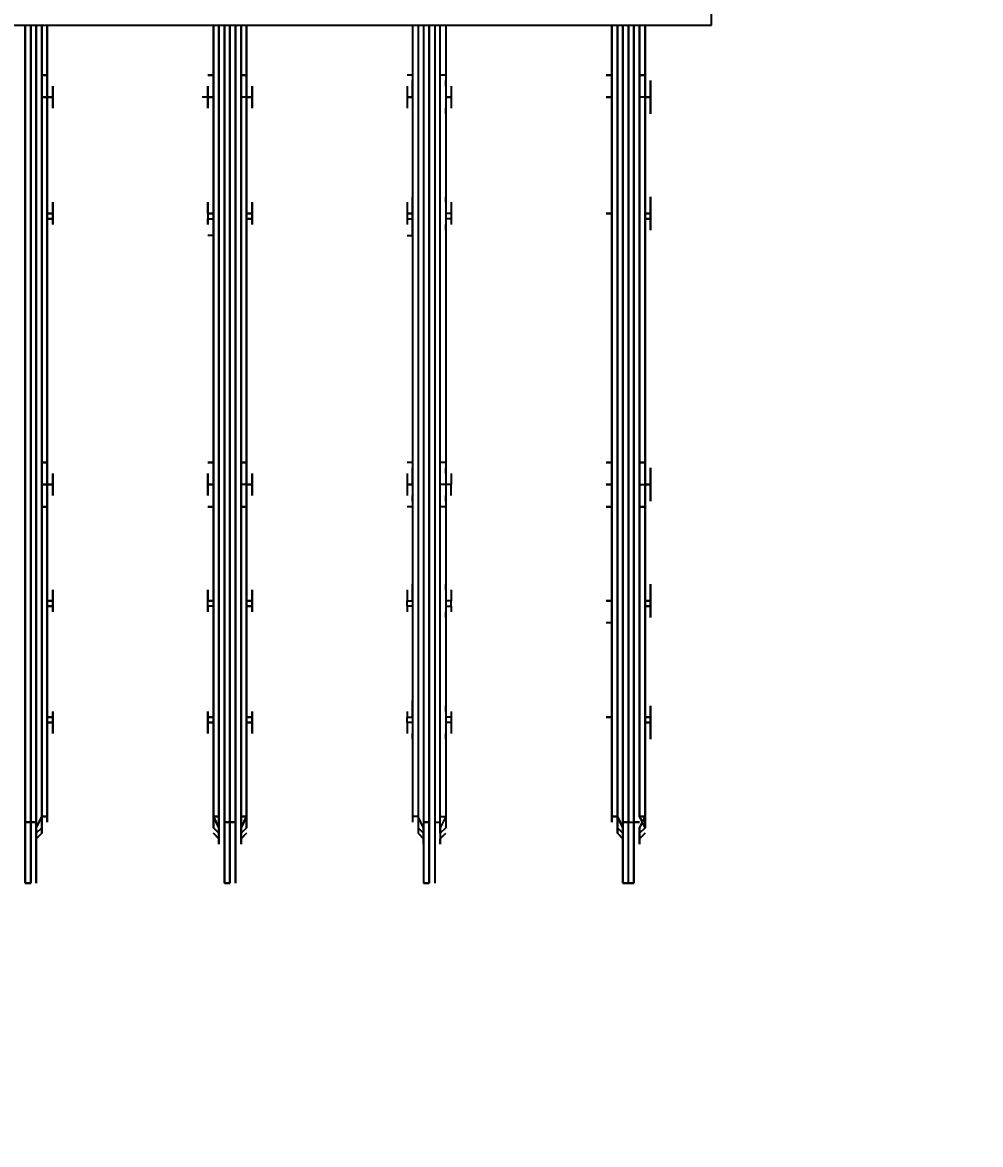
# Model space of a CAD drawing. Header units: metres. Extents: x 529751 to 530172, y 2673807 to 2674119.
# Drawn here: x 529986.1872 to 529986.4266, y 2673953.7776 to 2673954.058 of the extents above; entities that cross this region are included whole.
import ezdxf

# ---------------------------------------------------------------- set-up
doc = ezdxf.new("R2010")
doc.units = ezdxf.units.M
doc.layers.add('IDT', color=7, linetype='Continuous')
doc.layers.add('MMS Block Numbering', color=7, linetype='Continuous')
doc.styles.add('Adani Regular', font='Adani Regular.ttf')

# ---------------------------------------------------------------- blocks, each defined once
blk = doc.blocks.new('IDT')
at = {"layer": 'IDT', "color": 0, "lineweight": 25}
for p, q in [((13.89527, 10.30483), (13.89527, 10.32005)), ((13.89527, 10.32005), (13.89666, 10.32005)), ((13.89527, 10.32005), (13.89527, 10.30483)), ((13.89527, 10.30483), (13.89527, 10.32005)), ((13.89527, 10.32005), (13.89666, 10.32005)), ((13.89527, 10.30483), (13.89527, 10.32005)), ((13.89527, 10.32005), (13.89666, 10.32005)), ((13.89666, 10.32005), (13.89527, 10.32005)), ((13.89666, 10.32005), (13.89666, 10.30483)), ((13.89666, 10.32005), (13.89666, 10.30483)), ((13.89666, 10.32005), (13.89804, 10.32005)), ((13.89804, 10.32005), (13.89666, 10.32005)), ((13.89804, 10.32005), (13.89804, 10.30483)), ((13.89804, 10.30483), (13.89804, 10.32005)), ((13.94507, 10.30483), (13.94507, 10.32005)), ((13.94783, 10.32005), (13.94645, 10.32005)), ((13.94645, 10.32005), (13.94783, 10.32005)), ((13.94645, 10.30483), (13.94645, 10.32005)), ((13.94645, 10.32005), (13.94645, 10.30483)), ((13.94783, 10.30483), (13.94783, 10.32005)), ((13.99486, 10.30483), (13.99486, 10.32005)), ((13.99486, 10.32005), (13.99486, 10.30483)), ((13.99763, 10.32005), (13.99624, 10.32005)), ((13.99624, 10.32005), (13.99763, 10.32005)), ((13.99763, 10.32005), (13.99624, 10.32005)), ((13.99624, 10.32005), (13.99624, 10.30483)), ((13.99624, 10.30483), (13.99624, 10.32005)), ((13.99624, 10.32005), (13.99763, 10.32005)), ((13.99624, 10.30483), (13.99624, 10.32005)), ((13.99624, 10.32005), (13.99624, 10.30483)), ((13.99763, 10.30483), (13.99763, 10.32005)), ((13.99763, 10.32005), (13.99763, 10.30483)), ((14.04465, 10.30483), (14.04465, 10.32005)), ((14.04465, 10.32005), (14.04465, 10.30483)), ((14.04465, 10.32005), (14.04465, 10.30483)), ((14.04465, 10.30483), (14.04465, 10.32005)), ((14.04742, 10.32005), (14.04604, 10.32005)), ((14.04604, 10.32005), (14.04604, 10.30483)), ((14.04604, 10.30483), (14.04604, 10.32005)), ((14.04604, 10.32005), (14.04742, 10.32005)), ((14.04742, 10.32005), (14.04604, 10.32005)), ((14.04604, 10.32005), (14.04742, 10.32005)), ((14.04742, 10.32005), (14.04604, 10.32005)), ((14.04604, 10.32005), (14.04742, 10.32005)), ((14.04742, 10.32005), (14.04604, 10.32005)), ((14.04604, 10.32005), (14.04742, 10.32005)), ((14.04742, 10.32005), (14.04604, 10.32005)), ((14.04604, 10.32005), (14.04604, 10.30483)), ((14.04604, 10.30483), (14.04604, 10.32005)), ((14.04604, 10.32005), (14.04742, 10.32005)), ((14.04604, 10.30483), (14.04604, 10.32005)), ((14.04604, 10.32005), (14.04604, 10.30483)), ((14.04604, 10.30483), (14.04604, 10.32005)), ((14.04604, 10.32005), (14.04604, 10.30483)), ((14.04742, 10.30483), (14.04742, 10.32005)), ((14.04742, 10.32005), (14.04742, 10.30483)), ((14.04742, 10.30483), (14.04742, 10.32005)), ((14.04742, 10.32005), (14.04742, 10.30483)), ((13.89389, 10.30898), (13.89251, 10.3076)), ((13.89251, 10.3076), (13.89389, 10.30898)), ((13.89389, 10.30622), (13.89389, 10.31037)), ((13.89389, 10.31037), (13.89389, 10.30898)), ((13.89389, 10.30898), (13.89389, 10.31037)), ((13.89389, 10.31037), (13.89389, 10.30622)), ((13.89804, 10.30622), (13.89804, 10.31037)), ((13.89804, 10.31037), (13.89804, 10.30622)), ((13.89804, 10.30898), (13.89804, 10.31037)), ((13.89804, 10.31037), (13.89804, 10.30898)), ((13.89942, 10.3076), (13.89804, 10.30898)), ((13.89804, 10.30898), (13.89942, 10.3076)), ((13.94368, 10.30898), (13.9423, 10.3076)), ((13.94368, 10.30622), (13.94368, 10.31037)), ((13.94368, 10.31037), (13.94368, 10.30898)), ((13.94783, 10.30898), (13.94783, 10.31037)), ((13.94783, 10.31037), (13.94783, 10.30622)), ((13.94921, 10.3076), (13.94783, 10.30898)), ((13.99348, 10.30898), (13.99209, 10.3076)), ((13.99209, 10.3076), (13.99348, 10.30898)), ((13.99348, 10.30622), (13.99348, 10.31037)), ((13.99348, 10.31037), (13.99348, 10.30898)), ((13.99348, 10.30898), (13.99348, 10.31037)), ((13.99348, 10.31037), (13.99348, 10.30622)), ((13.99901, 10.30622), (13.99901, 10.31037)), ((13.99901, 10.31037), (13.99901, 10.30898)), ((13.99901, 10.30898), (13.99901, 10.31037)), ((13.99901, 10.31037), (13.99901, 10.30622)), ((13.99901, 10.30898), (14.00039, 10.3076)), ((14.00039, 10.3076), (13.99901, 10.30898)), ((14.04465, 10.30898), (14.04327, 10.3076)), ((14.04327, 10.3076), (14.04465, 10.30898)), ((14.04465, 10.30898), (14.04327, 10.3076)), ((14.04327, 10.3076), (14.04465, 10.30898)), ((14.04465, 10.30622), (14.04465, 10.31037)), ((14.04465, 10.31037), (14.04465, 10.30622)), ((14.04465, 10.31037), (14.04465, 10.30898)), ((14.04465, 10.30898), (14.04465, 10.31037)), ((14.04465, 10.30622), (14.04465, 10.31037)), ((14.04465, 10.31037), (14.04465, 10.30898)), ((14.04465, 10.30898), (14.04465, 10.31037)), ((14.04465, 10.30622), (14.04465, 10.31037)), ((13.89251, 10.30622), (13.89389, 10.3076)), ((13.89389, 10.3076), (13.89251, 10.30622)), ((13.89251, 10.30622), (13.89389, 10.3076)), ((13.89389, 10.3076), (13.89251, 10.30622)), ((13.89389, 10.30345), (13.89251, 10.30622)), ((13.89251, 10.30622), (13.89251, 10.30483)), ((13.89251, 10.30483), (13.89251, 10.30622)), ((13.89251, 10.30622), (13.89389, 10.30345)), ((13.89251, 10.30345), (13.89389, 10.30622)), ((13.89389, 10.30622), (13.89251, 10.30345)), ((13.89804, 10.3076), (13.89942, 10.30622)), ((13.89942, 10.30622), (13.89804, 10.3076)), ((13.89942, 10.30345), (13.89804, 10.30622)), ((13.89804, 10.30622), (13.89942, 10.30345)), ((13.89942, 10.3076), (13.89942, 10.30345)), ((13.89942, 10.30345), (13.89942, 10.3076)), ((13.89942, 10.30622), (13.89942, 10.30483)), ((13.89942, 10.30483), (13.89942, 10.30622)), ((13.9423, 10.30622), (13.94368, 10.3076)), ((13.9423, 10.30483), (13.9423, 10.30622)), ((13.9423, 10.30345), (13.94368, 10.30622)), ((13.94368, 10.3076), (13.94368, 10.30345)), ((13.94921, 10.30622), (13.94783, 10.3076)), ((13.94783, 10.30622), (13.94921, 10.30345)), ((13.94921, 10.30345), (13.94921, 10.3076)), ((13.94921, 10.30483), (13.94921, 10.30622)), ((13.99348, 10.3076), (13.99209, 10.30622)), ((13.99209, 10.30622), (13.99348, 10.3076)), ((13.99209, 10.30622), (13.99209, 10.30483)), ((13.99209, 10.30483), (13.99209, 10.30622)), ((13.99209, 10.30345), (13.99348, 10.30622)), ((13.99348, 10.30622), (13.99209, 10.30345)), ((13.99348, 10.30345), (13.99348, 10.3076)), ((13.99348, 10.3076), (13.99348, 10.30345)), ((13.99901, 10.30345), (13.99901, 10.3076)), ((13.99901, 10.3076), (14.00039, 10.30622)), ((14.00039, 10.30622), (13.99901, 10.3076)), ((13.99901, 10.3076), (13.99901, 10.30345)), ((14.00039, 10.30345), (13.99901, 10.30622)), ((13.99901, 10.30622), (14.00039, 10.30345)), ((14.00039, 10.30622), (14.00039, 10.30483)), ((14.00039, 10.30483), (14.00039, 10.30622)), ((14.04327, 10.3076), (14.04327, 10.30345)), ((14.04327, 10.30345), (14.04327, 10.3076)), ((14.04327, 10.30622), (14.04465, 10.3076)), ((14.04465, 10.3076), (14.04327, 10.30622)), ((14.04327, 10.3076), (14.04327, 10.30345)), ((14.04327, 10.30345), (14.04327, 10.3076)), ((14.04327, 10.30622), (14.04465, 10.3076)), ((14.04465, 10.3076), (14.04327, 10.30622)), ((14.04327, 10.30345), (14.04465, 10.30622)), ((14.04465, 10.30622), (14.04327, 10.30345)), ((14.04327, 10.30483), (14.04327, 10.30622)), ((14.04327, 10.30622), (14.04327, 10.30483)), ((14.04327, 10.30345), (14.04465, 10.30622)), ((14.04327, 10.30483), (14.04327, 10.30622)), ((14.04327, 10.30622), (14.04327, 10.30483)), ((14.04327, 10.30345), (14.04465, 10.30622)), ((13.89251, 10.30483), (13.89251, 10.30207)), ((13.89251, 10.30207), (13.89251, 10.30483)), ((13.89389, 10.30345), (13.89251, 10.30345)), ((13.89251, 10.30345), (13.89389, 10.30345)), ((13.89389, 10.30483), (13.89527, 10.30483)), ((13.89527, 10.30483), (13.89389, 10.30483)), ((13.89389, 10.10566), (13.89389, 10.30345)), ((13.89389, 10.30345), (13.89389, 10.10566)), ((13.89666, 10.30483), (13.89527, 10.30483)), ((13.89527, 10.30483), (13.89527, 10.10566)), ((13.89527, 10.10566), (13.89527, 10.30483)), ((13.89527, 10.30483), (13.89527, 10.10566)), ((13.89527, 10.10566), (13.89527, 10.30483)), ((13.89666, 10.30483), (13.89527, 10.30483)), ((13.89804, 10.30483), (13.89666, 10.30483)), ((13.89666, 10.30483), (13.89804, 10.30483)), ((13.89666, 10.30483), (13.89666, 10.10566)), ((13.89666, 10.10566), (13.89666, 10.30483)), ((13.89804, 10.10566), (13.89804, 10.30483)), ((13.89804, 10.30483), (13.89804, 10.10566)), ((13.89942, 10.30345), (13.9008, 10.30345)), ((13.9008, 10.30345), (13.89942, 10.30345)), ((13.89942, 10.10566), (13.89942, 10.30345)), ((13.89942, 10.30345), (13.89942, 10.10566)), ((13.9008, 10.30483), (13.9008, 10.30207)), ((13.9008, 10.30207), (13.9008, 10.30483)), ((13.9423, 10.30207), (13.9423, 10.30483)), ((13.94368, 10.30345), (13.9423, 10.30345)), ((13.94507, 10.30483), (13.94368, 10.30483)), ((13.94368, 10.30345), (13.94368, 10.10566)), ((13.94507, 10.10566), (13.94507, 10.30483)), ((13.94783, 10.30483), (13.94645, 10.30483)), ((13.94645, 10.30483), (13.94783, 10.30483)), ((13.94645, 10.10566), (13.94645, 10.30483)), ((13.94645, 10.30483), (13.94645, 10.10566)), ((13.94783, 10.10566), (13.94783, 10.30483)), ((13.94921, 10.10566), (13.94921, 10.30345)), ((13.94921, 10.30345), (13.9506, 10.30345)), ((13.9506, 10.30207), (13.9506, 10.30483)), ((13.99209, 10.30483), (13.99209, 10.30207)), ((13.99209, 10.30207), (13.99209, 10.30483)), ((13.99348, 10.30345), (13.99209, 10.30345)), ((13.99209, 10.30345), (13.99348, 10.30345)), ((13.99348, 10.10566), (13.99348, 10.30345)), ((13.99348, 10.30345), (13.99348, 10.10566)), ((13.99486, 10.30483), (13.99624, 10.30483)), ((13.99624, 10.30483), (13.99486, 10.30483)), ((13.99486, 10.30483), (13.99486, 10.10566)), ((13.99486, 10.10566), (13.99486, 10.30483)), ((13.99624, 10.30483), (13.99763, 10.30483)), ((13.99763, 10.30483), (13.99624, 10.30483)), ((13.99624, 10.30483), (13.99763, 10.30483)), ((13.99763, 10.30483), (13.99624, 10.30483)), ((13.99624, 10.10566), (13.99624, 10.30483)), ((13.99624, 10.30483), (13.99624, 10.10566)), ((13.99624, 10.10566), (13.99624, 10.30483)), ((13.99624, 10.30483), (13.99624, 10.10566)), ((13.99763, 10.10566), (13.99763, 10.30483)), ((13.99763, 10.30483), (13.99763, 10.10566)), ((13.99901, 10.30345), (14.00039, 10.30345)), ((14.00039, 10.30345), (13.99901, 10.30345)), ((13.99901, 10.10566), (13.99901, 10.30345)), ((13.99901, 10.30345), (13.99901, 10.10566)), ((14.00039, 10.30483), (14.00039, 10.30207)), ((14.00039, 10.30207), (14.00039, 10.30483)), ((14.04189, 10.30207), (14.04189, 10.30483)), ((14.04189, 10.30483), (14.04189, 10.30207)), ((14.04189, 10.30483), (14.04189, 10.30207)), ((14.04189, 10.30207), (14.04189, 10.30483)), ((14.04189, 10.30345), (14.04327, 10.30345)), ((14.04327, 10.30345), (14.04189, 10.30345)), ((14.04327, 10.30345), (14.04189, 10.30345)), ((14.04327, 10.30345), (14.04189, 10.30345)), ((14.04327, 10.10566), (14.04327, 10.30345)), ((14.04327, 10.30345), (14.04327, 10.10566)), ((14.04327, 10.10566), (14.04327, 10.30345)), ((14.04327, 10.30345), (14.04327, 10.11119)), ((14.04465, 10.11119), (14.04465, 10.30483)), ((14.04465, 10.30483), (14.04604, 10.30483)), ((14.04604, 10.30483), (14.04465, 10.30483)), ((14.04465, 10.30483), (14.04465, 10.10566)), ((14.04604, 10.30483), (14.04465, 10.30483)), ((14.04465, 10.30483), (14.04604, 10.30483)), ((14.04465, 10.30483), (14.04465, 10.10566)), ((14.04465, 10.10566), (14.04465, 10.30483)), ((14.04742, 10.30483), (14.04604, 10.30483)), ((14.04604, 10.30483), (14.04742, 10.30483)), ((14.04604, 10.30483), (14.04742, 10.30483)), ((14.04742, 10.30483), (14.04604, 10.30483)), ((14.04604, 10.30483), (14.04742, 10.30483)), ((14.04742, 10.30483), (14.04604, 10.30483)), ((14.04604, 10.30483), (14.04742, 10.30483)), ((14.04742, 10.30483), (14.04604, 10.30483)), ((14.04604, 10.11119), (14.04604, 10.30483)), ((14.04604, 10.30483), (14.04604, 10.11119)), ((14.04604, 10.10566), (14.04604, 10.30483)), ((14.04604, 10.30483), (14.04604, 10.10566)), ((14.04604, 10.10566), (14.04604, 10.30483)), ((14.04604, 10.30483), (14.04604, 10.10566)), ((14.04604, 10.10566), (14.04604, 10.30483)), ((14.04604, 10.30483), (14.04604, 10.10566)), ((14.04742, 10.11119), (14.04742, 10.30483)), ((14.04742, 10.30483), (14.04742, 10.10566)), ((14.04742, 10.10566), (14.04742, 10.30483)), ((14.04742, 10.30483), (14.04742, 10.10566)), ((13.89251, 10.30207), (13.89251, 10.10566)), ((13.89251, 10.10566), (13.89251, 10.30207)), ((13.9008, 10.30207), (13.9008, 10.10566)), ((13.9008, 10.10566), (13.9008, 10.30207)), ((13.9423, 10.10566), (13.9423, 10.30207)), ((13.9506, 10.10566), (13.9506, 10.30207)), ((13.99209, 10.30207), (13.99209, 10.10566)), ((13.99209, 10.10566), (13.99209, 10.30207)), ((14.00039, 10.30207), (14.00039, 10.10566)), ((14.00039, 10.10566), (14.00039, 10.30207)), ((14.04189, 10.11119), (14.04189, 10.30207)), ((14.04189, 10.30207), (14.04189, 10.10566)), ((14.04189, 10.30207), (14.04189, 10.10566)), ((14.04189, 10.10566), (14.04189, 10.30207)), ((13.89112, 10.2827), (13.89112, 10.28409)), ((13.89112, 10.28409), (13.89112, 10.2827)), ((13.89251, 10.27994), (13.89251, 10.28409)), ((13.89251, 10.28409), (13.89251, 10.27994)), ((13.9008, 10.2827), (13.9008, 10.28409)), ((13.9008, 10.28409), (13.9008, 10.27855)), ((13.9008, 10.27855), (13.9008, 10.28409)), ((13.9008, 10.28409), (13.9008, 10.2827)), ((13.9423, 10.27855), (13.9423, 10.28409)), ((13.9423, 10.28409), (13.9423, 10.2827)), ((13.9506, 10.27855), (13.9506, 10.28409)), ((13.9506, 10.28409), (13.9506, 10.2827)), ((13.99209, 10.2827), (13.99209, 10.28409)), ((13.99209, 10.28409), (13.99209, 10.2827)), ((13.99209, 10.27994), (13.99209, 10.28409)), ((13.99209, 10.28409), (13.99209, 10.27855)), ((14.00039, 10.28409), (14.00039, 10.2827)), ((14.00039, 10.2827), (14.00039, 10.28409)), ((14.00039, 10.28409), (14.00039, 10.27994)), ((14.00039, 10.27855), (14.00039, 10.28409)), ((14.04189, 10.28409), (14.04189, 10.27994)), ((14.04189, 10.27994), (14.04189, 10.28409)), ((14.04189, 10.28409), (14.04189, 10.2827)), ((14.04189, 10.2827), (14.04189, 10.28409)), ((14.04189, 10.28409), (14.04189, 10.27994)), ((14.04189, 10.27994), (14.04189, 10.28409)), ((14.04189, 10.28409), (14.04189, 10.2827)), ((14.04189, 10.2827), (14.04189, 10.28409)), ((13.89112, 10.2827), (13.89112, 10.27994)), ((13.89112, 10.27994), (13.89112, 10.2827)), ((13.9008, 10.27994), (13.9008, 10.2827)), ((13.9008, 10.2827), (13.9008, 10.27994)), ((13.94092, 10.27994), (13.94092, 10.2827)), ((13.95198, 10.27994), (13.95198, 10.2827)), ((13.99071, 10.2827), (13.99071, 10.27994)), ((13.99071, 10.27994), (13.99071, 10.2827)), ((14.00177, 10.27994), (14.00177, 10.2827)), ((14.00177, 10.2827), (14.00177, 10.27994)), ((14.0405, 10.2827), (14.0405, 10.27994)), ((14.0405, 10.27994), (14.0405, 10.2827)), ((14.0405, 10.2827), (14.0405, 10.27994)), ((14.0405, 10.27994), (14.0405, 10.2827)), ((13.89251, 10.27994), (13.89112, 10.27994)), ((13.89112, 10.27994), (13.89112, 10.27855)), ((13.89112, 10.27855), (13.89112, 10.27994)), ((13.89112, 10.27994), (13.89251, 10.27994)), ((13.89251, 10.27855), (13.89112, 10.27855)), ((13.89112, 10.27855), (13.89112, 10.27717)), ((13.89112, 10.27717), (13.89112, 10.27855)), ((13.89112, 10.27855), (13.89251, 10.27855)), ((13.89251, 10.27994), (13.89251, 10.2744)), ((13.89251, 10.2744), (13.89251, 10.27994)), ((13.9008, 10.27855), (13.9008, 10.27994)), ((13.9008, 10.27994), (13.9008, 10.27855)), ((13.9008, 10.27855), (13.90219, 10.27855)), ((13.90219, 10.27855), (13.9008, 10.27855)), ((13.9008, 10.27855), (13.90219, 10.27855)), ((13.90219, 10.27855), (13.9008, 10.27855)), ((13.9008, 10.2744), (13.9008, 10.27855)), ((13.9008, 10.27855), (13.9008, 10.27717)), ((13.9008, 10.27717), (13.9008, 10.27855)), ((13.9008, 10.27855), (13.9008, 10.2744)), ((13.94092, 10.27855), (13.94092, 10.27994)), ((13.94092, 10.27994), (13.9423, 10.27994)), ((13.94092, 10.27717), (13.94092, 10.27855)), ((13.94092, 10.27855), (13.9423, 10.27855)), ((13.9423, 10.2744), (13.9423, 10.27855)), ((13.9506, 10.27994), (13.95198, 10.27994)), ((13.95198, 10.27855), (13.9506, 10.27855)), ((13.9506, 10.27855), (13.9506, 10.2744)), ((13.95198, 10.27855), (13.9506, 10.27855)), ((13.95198, 10.27994), (13.95198, 10.27855)), ((13.95198, 10.27717), (13.95198, 10.27855)), ((13.99209, 10.27994), (13.99071, 10.27994)), ((13.99071, 10.27994), (13.99071, 10.27855)), ((13.99071, 10.27855), (13.99071, 10.27994)), ((13.99071, 10.27994), (13.99209, 10.27994)), ((13.99209, 10.27855), (13.99071, 10.27855)), ((13.99071, 10.27855), (13.99071, 10.27717)), ((13.99071, 10.27717), (13.99071, 10.27855)), ((13.99071, 10.27855), (13.99209, 10.27855)), ((13.99209, 10.2744), (13.99209, 10.27994)), ((13.99209, 10.27855), (13.99209, 10.2744)), ((14.00039, 10.27994), (14.00039, 10.27855)), ((14.00177, 10.27994), (14.00039, 10.27994)), ((14.00039, 10.27994), (14.00177, 10.27994)), ((14.00039, 10.27855), (14.00039, 10.2744)), ((14.00039, 10.2744), (14.00039, 10.27855)), ((14.00039, 10.27855), (14.00177, 10.27855)), ((14.00177, 10.27855), (14.00039, 10.27855)), ((14.00039, 10.27855), (14.00177, 10.27855)), ((14.00177, 10.27855), (14.00177, 10.27994)), ((14.00177, 10.27994), (14.00177, 10.27855)), ((14.00177, 10.27855), (14.00177, 10.27717)), ((14.00177, 10.27717), (14.00177, 10.27855)), ((14.04189, 10.27994), (14.0405, 10.27994)), ((14.0405, 10.27994), (14.0405, 10.27855)), ((14.0405, 10.27855), (14.0405, 10.27994)), ((14.0405, 10.27994), (14.04189, 10.27994)), ((14.04189, 10.27994), (14.0405, 10.27994)), ((14.0405, 10.27994), (14.0405, 10.27855)), ((14.0405, 10.27855), (14.0405, 10.27994)), ((14.0405, 10.27994), (14.04189, 10.27994)), ((14.04189, 10.27855), (14.0405, 10.27855)), ((14.0405, 10.27855), (14.0405, 10.27717)), ((14.0405, 10.27717), (14.0405, 10.27855)), ((14.0405, 10.27855), (14.04189, 10.27855)), ((14.04189, 10.27855), (14.0405, 10.27855)), ((14.0405, 10.27855), (14.0405, 10.27717)), ((14.0405, 10.27717), (14.0405, 10.27855)), ((14.0405, 10.27855), (14.04189, 10.27855)), ((14.04189, 10.27994), (14.04189, 10.27855)), ((14.04189, 10.2744), (14.04189, 10.27994)), ((14.04189, 10.27855), (14.04189, 10.27994)), ((14.04189, 10.27994), (14.04189, 10.2744)), ((14.04189, 10.27855), (14.04189, 10.2744)), ((14.04189, 10.2744), (14.04189, 10.27855)), ((13.89112, 10.27717), (13.89112, 10.27579)), ((13.89112, 10.27579), (13.89112, 10.27717)), ((13.9008, 10.27717), (13.9008, 10.27579)), ((13.9008, 10.27579), (13.9008, 10.27717)), ((13.9423, 10.27717), (13.9423, 10.27579)), ((13.9506, 10.27579), (13.9506, 10.27717)), ((13.99209, 10.27579), (13.99209, 10.27717)), ((13.99209, 10.27717), (13.99209, 10.27579)), ((14.00039, 10.27717), (14.00039, 10.27579)), ((14.00039, 10.27579), (14.00039, 10.27717)), ((14.04189, 10.27579), (14.04189, 10.27717)), ((14.04189, 10.27717), (14.04189, 10.27579)), ((14.04189, 10.27579), (14.04189, 10.27717)), ((14.04189, 10.27717), (14.04189, 10.27579)), ((13.89112, 10.25227), (13.89112, 10.25366)), ((13.89112, 10.25366), (13.89112, 10.25227)), ((13.89251, 10.25089), (13.89251, 10.25504)), ((13.89251, 10.25504), (13.89251, 10.25089)), ((13.9008, 10.25504), (13.90219, 10.25504)), ((13.9008, 10.25089), (13.9008, 10.25504)), ((13.9008, 10.25504), (13.9008, 10.25089)), ((13.9008, 10.25227), (13.9008, 10.25366)), ((13.9008, 10.25366), (13.9008, 10.25227)), ((13.9423, 10.24951), (13.9423, 10.25504)), ((13.9423, 10.25366), (13.9423, 10.25227)), ((13.9506, 10.24951), (13.9506, 10.25504)), ((13.9506, 10.25227), (13.9506, 10.25366)), ((13.99209, 10.25504), (13.99209, 10.25089)), ((13.99209, 10.25089), (13.99209, 10.25504)), ((13.99209, 10.25227), (13.99209, 10.25366)), ((13.99209, 10.25366), (13.99209, 10.25227)), ((14.00039, 10.24951), (14.00039, 10.25504)), ((14.00039, 10.25504), (14.00039, 10.25089)), ((14.00039, 10.25366), (14.00039, 10.25227)), ((14.00039, 10.25227), (14.00039, 10.25366)), ((14.04189, 10.25504), (14.04189, 10.25089)), ((14.04189, 10.25089), (14.04189, 10.25504)), ((14.04189, 10.25504), (14.04189, 10.25089)), ((14.04189, 10.25089), (14.04189, 10.25504)), ((14.04189, 10.25227), (14.04189, 10.25366)), ((14.04189, 10.25366), (14.04189, 10.25227)), ((14.04189, 10.25227), (14.04189, 10.25366)), ((14.04189, 10.25366), (14.04189, 10.25227)), ((13.89112, 10.25089), (13.89112, 10.25227)), ((13.89112, 10.25227), (13.89112, 10.25089)), ((13.89112, 10.25089), (13.89251, 10.25089)), ((13.89251, 10.25089), (13.89112, 10.25089)), ((13.89112, 10.25089), (13.89112, 10.24951)), ((13.89112, 10.24951), (13.89112, 10.25089)), ((13.89251, 10.24951), (13.89251, 10.25089)), ((13.89251, 10.25089), (13.89251, 10.24951)), ((13.9008, 10.25089), (13.9008, 10.25227)), ((13.9008, 10.25227), (13.9008, 10.24951)), ((13.9008, 10.24951), (13.9008, 10.25089)), ((13.9008, 10.24951), (13.9008, 10.25089)), ((13.9008, 10.25089), (13.9008, 10.24951)), ((13.94092, 10.25089), (13.94092, 10.25227)), ((13.9423, 10.25089), (13.94092, 10.25089)), ((13.94092, 10.25089), (13.94092, 10.24951)), ((13.9506, 10.25089), (13.95198, 10.25089)), ((13.95198, 10.25089), (13.95198, 10.25227)), ((13.95198, 10.25089), (13.95198, 10.24951)), ((13.99071, 10.25227), (13.99071, 10.25089)), ((13.99071, 10.25089), (13.99071, 10.25227)), ((13.99209, 10.25089), (13.99071, 10.25089)), ((13.99071, 10.25089), (13.99071, 10.24951)), ((13.99071, 10.24951), (13.99071, 10.25089)), ((13.99071, 10.25089), (13.99209, 10.25089)), ((13.99209, 10.24951), (13.99209, 10.25089)), ((13.99209, 10.25089), (13.99209, 10.24951)), ((14.00039, 10.24951), (14.00039, 10.25089)), ((14.00039, 10.25089), (14.00177, 10.25089)), ((14.00039, 10.25089), (14.00177, 10.25089)), ((14.00177, 10.25089), (14.00177, 10.25227)), ((14.00177, 10.25227), (14.00177, 10.25089)), ((14.00177, 10.25089), (14.00177, 10.24951)), ((14.00177, 10.25089), (14.00177, 10.24951)), ((14.0405, 10.25227), (14.0405, 10.25089)), ((14.0405, 10.25089), (14.0405, 10.25227)), ((14.0405, 10.25227), (14.0405, 10.25089)), ((14.0405, 10.25089), (14.0405, 10.25227)), ((14.04189, 10.25089), (14.0405, 10.25089)), ((14.0405, 10.25089), (14.0405, 10.24951)), ((14.0405, 10.24951), (14.0405, 10.25089)), ((14.0405, 10.25089), (14.04189, 10.25089)), ((14.04189, 10.25089), (14.0405, 10.25089)), ((14.0405, 10.25089), (14.0405, 10.24951)), ((14.0405, 10.24951), (14.0405, 10.25089)), ((14.0405, 10.25089), (14.04189, 10.25089)), ((14.04189, 10.25089), (14.04189, 10.24951)), ((14.04189, 10.24951), (14.04189, 10.25089)), ((14.04189, 10.25089), (14.04189, 10.24951)), ((14.04189, 10.24536), (14.04189, 10.25089)), ((13.89251, 10.24951), (13.89112, 10.24951)), ((13.89112, 10.24951), (13.89112, 10.24674)), ((13.89112, 10.24674), (13.89112, 10.24951)), ((13.89112, 10.24951), (13.89251, 10.24951)), ((13.89251, 10.24951), (13.89251, 10.24536)), ((13.89251, 10.24536), (13.89251, 10.24951)), ((13.9008, 10.24951), (13.90219, 10.24951)), ((13.9008, 10.24951), (13.90219, 10.24951)), ((13.90219, 10.24951), (13.9008, 10.24951)), ((13.9008, 10.24951), (13.9008, 10.24536)), ((13.9008, 10.24536), (13.9008, 10.24951)), ((13.9008, 10.24951), (13.9008, 10.24674)), ((13.9008, 10.24674), (13.9008, 10.24951)), ((13.94092, 10.24674), (13.94092, 10.24951)), ((13.94092, 10.24951), (13.9423, 10.24951)), ((13.9423, 10.24536), (13.9423, 10.24951)), ((13.95198, 10.24951), (13.9506, 10.24951)), ((13.9506, 10.24951), (13.9506, 10.24536)), ((13.95198, 10.24951), (13.9506, 10.24951)), ((13.95198, 10.24674), (13.95198, 10.24951)), ((13.99209, 10.24951), (13.99071, 10.24951)), ((13.99071, 10.24951), (13.99071, 10.24674)), ((13.99071, 10.24674), (13.99071, 10.24951)), ((13.99071, 10.24951), (13.99209, 10.24951)), ((13.99209, 10.24536), (13.99209, 10.24951)), ((13.99209, 10.24951), (13.99209, 10.24536)), ((14.00039, 10.24951), (14.00039, 10.24536)), ((14.00039, 10.24536), (14.00039, 10.24951)), ((14.00177, 10.24951), (14.00039, 10.24951)), ((14.00177, 10.24951), (14.00039, 10.24951)), ((14.00039, 10.24951), (14.00177, 10.24951)), ((14.00177, 10.24951), (14.00177, 10.24674)), ((14.00177, 10.24674), (14.00177, 10.24951)), ((14.04189, 10.24951), (14.0405, 10.24951)), ((14.0405, 10.24951), (14.0405, 10.24674)), ((14.0405, 10.24674), (14.0405, 10.24951)), ((14.0405, 10.24951), (14.04189, 10.24951)), ((14.04189, 10.24951), (14.0405, 10.24951)), ((14.0405, 10.24951), (14.0405, 10.24674)), ((14.0405, 10.24674), (14.0405, 10.24951)), ((14.0405, 10.24951), (14.04189, 10.24951)), ((14.04189, 10.24536), (14.04189, 10.24951)), ((14.04189, 10.24951), (14.04189, 10.24536)), ((14.04189, 10.24951), (14.04189, 10.24536)), ((13.89112, 10.24674), (13.89112, 10.24536)), ((13.89112, 10.24536), (13.89112, 10.24674)), ((13.9008, 10.24674), (13.9008, 10.24536)), ((13.9008, 10.24536), (13.9008, 10.24674)), ((13.9423, 10.24674), (13.9423, 10.24536)), ((13.9506, 10.24536), (13.9506, 10.24674)), ((13.99209, 10.24536), (13.99209, 10.24674)), ((13.99209, 10.24674), (13.99209, 10.24536)), ((14.00039, 10.24674), (14.00039, 10.24536)), ((14.00039, 10.24536), (14.00039, 10.24674)), ((14.04189, 10.24536), (14.04189, 10.24674)), ((14.04189, 10.24674), (14.04189, 10.24536)), ((14.04189, 10.24536), (14.04189, 10.24674)), ((14.04189, 10.24674), (14.04189, 10.24536)), ((13.89389, 10.22599), (13.89251, 10.22599)), ((13.89251, 10.22599), (13.89389, 10.22599)), ((13.90219, 10.22599), (13.9008, 10.22599)), ((13.9008, 10.22599), (13.90219, 10.22599)), ((13.9423, 10.22599), (13.94368, 10.22599)), ((13.9506, 10.22599), (13.95198, 10.22599)), ((13.99348, 10.22599), (13.99209, 10.22599)), ((13.99209, 10.22599), (13.99348, 10.22599)), ((14.00177, 10.22599), (14.00039, 10.22599)), ((14.00039, 10.22599), (14.00177, 10.22599)), ((14.04327, 10.22599), (14.04189, 10.22599)), ((14.04189, 10.22599), (14.04327, 10.22599)), ((14.04327, 10.22599), (14.04189, 10.22599)), ((14.04189, 10.22599), (14.04327, 10.22599)), ((13.89112, 10.22323), (13.89112, 10.22461)), ((13.89112, 10.22461), (13.89112, 10.22323)), ((13.89112, 10.22046), (13.89112, 10.22323)), ((13.89112, 10.22323), (13.89112, 10.22046)), ((13.89251, 10.22046), (13.89251, 10.22461)), ((13.89251, 10.22461), (13.89251, 10.22046)), ((13.9008, 10.22461), (13.9008, 10.22046)), ((13.9008, 10.22323), (13.9008, 10.22461)), ((13.9008, 10.22323), (13.9008, 10.22461)), ((13.9008, 10.22461), (13.9008, 10.22046)), ((13.9008, 10.22046), (13.9008, 10.22323)), ((13.9008, 10.22046), (13.9008, 10.22323)), ((13.94092, 10.22323), (13.94092, 10.22046)), ((13.9423, 10.22046), (13.9423, 10.22461)), ((13.9423, 10.22461), (13.9423, 10.22323)), ((13.9506, 10.22046), (13.9506, 10.22461)), ((13.9506, 10.22461), (13.9506, 10.22323)), ((13.95198, 10.22046), (13.95198, 10.22323)), ((13.99071, 10.22323), (13.99071, 10.22046)), ((13.99071, 10.22046), (13.99071, 10.22323)), ((13.99209, 10.22046), (13.99209, 10.22461)), ((13.99209, 10.22461), (13.99209, 10.22323)), ((13.99209, 10.22323), (13.99209, 10.22461)), ((13.99209, 10.22461), (13.99209, 10.22046)), ((14.00039, 10.22046), (14.00039, 10.22461)), ((14.00039, 10.22461), (14.00039, 10.22323)), ((14.00039, 10.22323), (14.00039, 10.22461)), ((14.00039, 10.22461), (14.00039, 10.22046)), ((14.00177, 10.22046), (14.00177, 10.22323)), ((14.00177, 10.22323), (14.00177, 10.22046)), ((14.0405, 10.22046), (14.0405, 10.22323)), ((14.0405, 10.22323), (14.0405, 10.22046)), ((14.0405, 10.22046), (14.0405, 10.22323)), ((14.0405, 10.22323), (14.0405, 10.22046)), ((14.04189, 10.22046), (14.04189, 10.22461)), ((14.04189, 10.22461), (14.04189, 10.22046)), ((14.04189, 10.21631), (14.04189, 10.22461)), ((14.04189, 10.22461), (14.04189, 10.22323)), ((14.04189, 10.22323), (14.04189, 10.22461)), ((14.04189, 10.22461), (14.04189, 10.22323)), ((14.04189, 10.22323), (14.04189, 10.22461)), ((14.04189, 10.22461), (14.04189, 10.22046)), ((13.89251, 10.22046), (13.89112, 10.22046)), ((13.89112, 10.22046), (13.89251, 10.22046)), ((13.89251, 10.22046), (13.89112, 10.22046)), ((13.89112, 10.22046), (13.89112, 10.21769)), ((13.89112, 10.21769), (13.89112, 10.22046)), ((13.89112, 10.22046), (13.89251, 10.22046)), ((13.89251, 10.22046), (13.89112, 10.22046)), ((13.89389, 10.22046), (13.89251, 10.22046)), ((13.89251, 10.22046), (13.89251, 10.21631)), ((13.89251, 10.21631), (13.89251, 10.22046)), ((13.9008, 10.22046), (13.90219, 10.22046)), ((13.9008, 10.21769), (13.9008, 10.22046)), ((13.9008, 10.22046), (13.90219, 10.22046)), ((13.9008, 10.22046), (13.90219, 10.22046)), ((13.9008, 10.22046), (13.9008, 10.21631)), ((13.9008, 10.22046), (13.90219, 10.22046)), ((13.9008, 10.21769), (13.9008, 10.22046)), ((13.9008, 10.22046), (13.90219, 10.22046)), ((13.90219, 10.22046), (13.9008, 10.22046)), ((13.9008, 10.22046), (13.9008, 10.21631)), ((13.9008, 10.22046), (13.90219, 10.22046)), ((13.94092, 10.21769), (13.94092, 10.22046)), ((13.94092, 10.22046), (13.9423, 10.22046)), ((13.94092, 10.22046), (13.9423, 10.22046)), ((13.9423, 10.21631), (13.9423, 10.22046)), ((13.9423, 10.22046), (13.94368, 10.22046)), ((13.95198, 10.22046), (13.9506, 10.22046)), ((13.9506, 10.22046), (13.9506, 10.21631)), ((13.9506, 10.22046), (13.95198, 10.22046)), ((13.95198, 10.22046), (13.9506, 10.22046)), ((13.95198, 10.21769), (13.95198, 10.22046)), ((13.99209, 10.22046), (13.99071, 10.22046)), ((13.99071, 10.22046), (13.99209, 10.22046)), ((13.99209, 10.22046), (13.99071, 10.22046)), ((13.99071, 10.22046), (13.99071, 10.21769)), ((13.99071, 10.21769), (13.99071, 10.22046)), ((13.99071, 10.22046), (13.99209, 10.22046)), ((13.99209, 10.22046), (13.99209, 10.21631)), ((13.99209, 10.21631), (13.99209, 10.22046)), ((13.99209, 10.22046), (13.99348, 10.22046)), ((14.00177, 10.22046), (14.00039, 10.22046)), ((14.00039, 10.22046), (14.00177, 10.22046)), ((14.00177, 10.22046), (14.00039, 10.22046)), ((14.00039, 10.22046), (14.00039, 10.21631)), ((14.00039, 10.21631), (14.00039, 10.22046)), ((14.00039, 10.22046), (14.00177, 10.22046)), ((14.00177, 10.22046), (14.00039, 10.22046)), ((14.00039, 10.22046), (14.00177, 10.22046)), ((14.00177, 10.22046), (14.00039, 10.22046)), ((14.00177, 10.22046), (14.00177, 10.21769)), ((14.00177, 10.21769), (14.00177, 10.22046)), ((14.0405, 10.22046), (14.04189, 10.22046)), ((14.04189, 10.22046), (14.0405, 10.22046)), ((14.0405, 10.22046), (14.0405, 10.21769)), ((14.0405, 10.21769), (14.0405, 10.22046)), ((14.0405, 10.22046), (14.04189, 10.22046)), ((14.04189, 10.22046), (14.0405, 10.22046)), ((14.0405, 10.22046), (14.0405, 10.21769)), ((14.0405, 10.21769), (14.0405, 10.22046)), ((14.0405, 10.22046), (14.04189, 10.22046)), ((14.04189, 10.22046), (14.0405, 10.22046)), ((14.04189, 10.22046), (14.0405, 10.22046)), ((14.0405, 10.22046), (14.04189, 10.22046)), ((14.04189, 10.21631), (14.04189, 10.22046)), ((14.04189, 10.22046), (14.04189, 10.21631)), ((14.04189, 10.22046), (14.04327, 10.22046)), ((14.04327, 10.22046), (14.04189, 10.22046)), ((14.04327, 10.22046), (14.04189, 10.22046)), ((14.04189, 10.22046), (14.04189, 10.21631)), ((13.89112, 10.21769), (13.89112, 10.21631)), ((13.89112, 10.21631), (13.89112, 10.21769)), ((13.9008, 10.21631), (13.9008, 10.21769)), ((13.9008, 10.21631), (13.9008, 10.21769)), ((13.9423, 10.21769), (13.9423, 10.21631)), ((13.9506, 10.21631), (13.9506, 10.21769)), ((13.99209, 10.21631), (13.99209, 10.21769)), ((13.99209, 10.21769), (13.99209, 10.21631)), ((14.00039, 10.21769), (14.00039, 10.21631)), ((14.00039, 10.21631), (14.00039, 10.21769)), ((14.04189, 10.21631), (14.04189, 10.21769)), ((14.04189, 10.21769), (14.04189, 10.21631)), ((14.04189, 10.21769), (14.04189, 10.21631)), ((14.04189, 10.21769), (14.04189, 10.21631)), ((13.89389, 10.21493), (13.89251, 10.21493)), ((13.89251, 10.21493), (13.89389, 10.21493)), ((13.90219, 10.21493), (13.9008, 10.21493)), ((13.9008, 10.21493), (13.90219, 10.21493)), ((13.9423, 10.21493), (13.94368, 10.21493)), ((13.9506, 10.21493), (13.95198, 10.21493)), ((13.99348, 10.21493), (13.99209, 10.21493)), ((13.99209, 10.21493), (13.99348, 10.21493)), ((14.00177, 10.21493), (14.00039, 10.21493)), ((14.00039, 10.21493), (14.00177, 10.21493)), ((14.04327, 10.21493), (14.04189, 10.21493)), ((14.04189, 10.21493), (14.04327, 10.21493)), ((14.04327, 10.21493), (14.04189, 10.21493)), ((14.04189, 10.21493), (14.04327, 10.21493)), ((13.89251, 10.15407), (13.89251, 10.15822)), ((13.89251, 10.15822), (13.89251, 10.15407)), ((13.9008, 10.15407), (13.9008, 10.15822)), ((13.9008, 10.15822), (13.9008, 10.15269)), ((13.9423, 10.15407), (13.9423, 10.15822)), ((13.95198, 10.15822), (13.9506, 10.15822)), ((13.9506, 10.15822), (13.9506, 10.15407)), ((13.99209, 10.15822), (13.99209, 10.15407)), ((13.99209, 10.15407), (13.99209, 10.15822)), ((14.00039, 10.15822), (14.00177, 10.15822)), ((14.00039, 10.15407), (14.00039, 10.15822)), ((14.00039, 10.15822), (14.00039, 10.15407)), ((14.04189, 10.15407), (14.04189, 10.15822)), ((14.04189, 10.15822), (14.04189, 10.15269)), ((14.04189, 10.15407), (14.04189, 10.15822)), ((14.04189, 10.15822), (14.04189, 10.15407)), ((13.89112, 10.15545), (13.89112, 10.15684)), ((13.89112, 10.15684), (13.89112, 10.15545)), ((13.89112, 10.15545), (13.89112, 10.15407)), ((13.89112, 10.15407), (13.89112, 10.15545)), ((13.9008, 10.15545), (13.9008, 10.15684)), ((13.9008, 10.15684), (13.9008, 10.15545)), ((13.9008, 10.15545), (13.9008, 10.15407)), ((13.9008, 10.15407), (13.9008, 10.15545)), ((13.94092, 10.15407), (13.94092, 10.15545)), ((13.9423, 10.15684), (13.9423, 10.15545)), ((13.9506, 10.15545), (13.9506, 10.15684)), ((13.95198, 10.15407), (13.95198, 10.15545)), ((13.99071, 10.15545), (13.99071, 10.15407)), ((13.99071, 10.15407), (13.99071, 10.15545)), ((13.99209, 10.15545), (13.99209, 10.15684)), ((13.99209, 10.15684), (13.99209, 10.15545)), ((14.00039, 10.15684), (14.00039, 10.15545)), ((14.00039, 10.15545), (14.00039, 10.15684)), ((14.00177, 10.15545), (14.00177, 10.15407)), ((14.00177, 10.15407), (14.00177, 10.15545)), ((14.0405, 10.15545), (14.0405, 10.15407)), ((14.0405, 10.15407), (14.0405, 10.15545)), ((14.0405, 10.15545), (14.0405, 10.15407)), ((14.0405, 10.15407), (14.0405, 10.15545)), ((14.04189, 10.15545), (14.04189, 10.15684)), ((14.04189, 10.15684), (14.04189, 10.15545)), ((14.04189, 10.15545), (14.04189, 10.15684)), ((14.04189, 10.15684), (14.04189, 10.15545)), ((13.89251, 10.15407), (13.89112, 10.15407)), ((13.89112, 10.15407), (13.89112, 10.15269)), ((13.89112, 10.15269), (13.89112, 10.15407)), ((13.89112, 10.15407), (13.89251, 10.15407)), ((13.89251, 10.15269), (13.89112, 10.15269)), ((13.89112, 10.15269), (13.89112, 10.14992)), ((13.89112, 10.14992), (13.89112, 10.15269)), ((13.89112, 10.15269), (13.89251, 10.15269)), ((13.89251, 10.15407), (13.89251, 10.14854)), ((13.89251, 10.15269), (13.89251, 10.15407)), ((13.89251, 10.14854), (13.89251, 10.15269)), ((13.9008, 10.15269), (13.9008, 10.15407)), ((13.9008, 10.15269), (13.9008, 10.15407)), ((13.9008, 10.15407), (13.9008, 10.15269)), ((13.9008, 10.15269), (13.9008, 10.14854)), ((13.9008, 10.14854), (13.9008, 10.15269)), ((13.9008, 10.15269), (13.90219, 10.15269)), ((13.90219, 10.15269), (13.9008, 10.15269)), ((13.9008, 10.15269), (13.9008, 10.14992)), ((13.9008, 10.14992), (13.9008, 10.15269)), ((13.9008, 10.15269), (13.90219, 10.15269)), ((13.94092, 10.15269), (13.94092, 10.15407)), ((13.94092, 10.15407), (13.9423, 10.15407)), ((13.94092, 10.14992), (13.94092, 10.15269)), ((13.94092, 10.15269), (13.9423, 10.15269)), ((13.9423, 10.15269), (13.9423, 10.15407)), ((13.9423, 10.14854), (13.9423, 10.15269)), ((13.9506, 10.15407), (13.9506, 10.15269)), ((13.95198, 10.15407), (13.9506, 10.15407)), ((13.95198, 10.15269), (13.9506, 10.15269)), ((13.9506, 10.15269), (13.9506, 10.14854)), ((13.9506, 10.15269), (13.95198, 10.15269)), ((13.95198, 10.15269), (13.95198, 10.15407)), ((13.95198, 10.14992), (13.95198, 10.15269)), ((13.99209, 10.15407), (13.99071, 10.15407)), ((13.99071, 10.15407), (13.99071, 10.15269)), ((13.99071, 10.15269), (13.99071, 10.15407)), ((13.99071, 10.15407), (13.99209, 10.15407)), ((13.99209, 10.15269), (13.99071, 10.15269)), ((13.99071, 10.15269), (13.99071, 10.14992)), ((13.99071, 10.14992), (13.99071, 10.15269)), ((13.99071, 10.15269), (13.99209, 10.15269)), ((13.99209, 10.14854), (13.99209, 10.15407)), ((13.99209, 10.15407), (13.99209, 10.15269)), ((13.99209, 10.15269), (13.99209, 10.14854)), ((14.00177, 10.15407), (14.00039, 10.15407)), ((14.00039, 10.15407), (14.00039, 10.15269)), ((14.00177, 10.15407), (14.00039, 10.15407)), ((14.00039, 10.15407), (14.00039, 10.15269)), ((14.00177, 10.15269), (14.00039, 10.15269)), ((14.00039, 10.15269), (14.00177, 10.15269)), ((14.00039, 10.14854), (14.00039, 10.15269)), ((14.00039, 10.15269), (14.00177, 10.15269)), ((14.00039, 10.15269), (14.00177, 10.15269)), ((14.00039, 10.15269), (14.00039, 10.14854)), ((14.00177, 10.15269), (14.00177, 10.15407)), ((14.00177, 10.15269), (14.00177, 10.15407)), ((14.00177, 10.15269), (14.00177, 10.14992)), ((14.00177, 10.14992), (14.00177, 10.15269)), ((14.04189, 10.15407), (14.0405, 10.15407)), ((14.0405, 10.15407), (14.0405, 10.15269)), ((14.0405, 10.15269), (14.0405, 10.15407)), ((14.0405, 10.15407), (14.04189, 10.15407)), ((14.04189, 10.15407), (14.0405, 10.15407)), ((14.0405, 10.15407), (14.0405, 10.15269)), ((14.0405, 10.15269), (14.0405, 10.15407)), ((14.0405, 10.15407), (14.04189, 10.15407)), ((14.04189, 10.15269), (14.0405, 10.15269)), ((14.0405, 10.15269), (14.0405, 10.14992)), ((14.0405, 10.14992), (14.0405, 10.15269)), ((14.0405, 10.15269), (14.04189, 10.15269)), ((14.04189, 10.15269), (14.0405, 10.15269)), ((14.0405, 10.15269), (14.0405, 10.14992)), ((14.0405, 10.14992), (14.0405, 10.15269)), ((14.0405, 10.15269), (14.04189, 10.15269)), ((14.04189, 10.14854), (14.04189, 10.15407)), ((14.04189, 10.15269), (14.04189, 10.15407)), ((14.04189, 10.15407), (14.04189, 10.14854)), ((14.04189, 10.15269), (14.04189, 10.14854)), ((14.04189, 10.14854), (14.04189, 10.15269)), ((13.89112, 10.14992), (13.89112, 10.14854)), ((13.89112, 10.14854), (13.89112, 10.14992)), ((13.9008, 10.14992), (13.9008, 10.14854)), ((13.9008, 10.14854), (13.9008, 10.14992)), ((13.9423, 10.14992), (13.9423, 10.14854)), ((13.9506, 10.14854), (13.9506, 10.14992)), ((13.99209, 10.14854), (13.99209, 10.14992)), ((13.99209, 10.14992), (13.99209, 10.14854)), ((14.00039, 10.14854), (14.00039, 10.14992)), ((14.00039, 10.14992), (14.00039, 10.14854)), ((14.04189, 10.14854), (14.04189, 10.14992)), ((14.04189, 10.14992), (14.04189, 10.14854)), ((14.04189, 10.14854), (14.04189, 10.14992)), ((14.04189, 10.14992), (14.04189, 10.14854)), ((13.89112, 10.12641), (13.89112, 10.12779)), ((13.89112, 10.12779), (13.89112, 10.12641)), ((13.89251, 10.12364), (13.89251, 10.12917)), ((13.89251, 10.12917), (13.89251, 10.12364)), ((13.9008, 10.12917), (13.9008, 10.12364)), ((13.9008, 10.12364), (13.9008, 10.12917)), ((13.9008, 10.12641), (13.9008, 10.12779)), ((13.9008, 10.12779), (13.9008, 10.12641)), ((13.9423, 10.12364), (13.9423, 10.12917)), ((13.9423, 10.12779), (13.9423, 10.12641)), ((13.9506, 10.12364), (13.9506, 10.12917)), ((13.9506, 10.12641), (13.9506, 10.12779)), ((13.99209, 10.12917), (13.99209, 10.12364)), ((13.99209, 10.11949), (13.99209, 10.12917)), ((13.99209, 10.12641), (13.99209, 10.12779)), ((13.99209, 10.12779), (13.99209, 10.12641)), ((14.00039, 10.12917), (14.00039, 10.12364)), ((14.00039, 10.12364), (14.00039, 10.12917)), ((14.00039, 10.12779), (14.00039, 10.12641)), ((14.00039, 10.12641), (14.00039, 10.12779)), ((14.04189, 10.12364), (14.04189, 10.12917)), ((14.04189, 10.12917), (14.04189, 10.12364)), ((14.04189, 10.12364), (14.04189, 10.12917)), ((14.04189, 10.12917), (14.04189, 10.12364)), ((14.04189, 10.12641), (14.04189, 10.12779)), ((14.04189, 10.12779), (14.04189, 10.12641)), ((14.04189, 10.12641), (14.04189, 10.12779)), ((14.04189, 10.12779), (14.04189, 10.12641)), ((13.89112, 10.12364), (13.89112, 10.12641)), ((13.89112, 10.12641), (13.89112, 10.12364)), ((13.9008, 10.12641), (13.9008, 10.12364)), ((13.9008, 10.12364), (13.9008, 10.12641)), ((13.94092, 10.12364), (13.94092, 10.12641)), ((13.95198, 10.12364), (13.95198, 10.12641)), ((13.99071, 10.12641), (13.99071, 10.12364)), ((13.99071, 10.12364), (13.99071, 10.12641)), ((14.00177, 10.12364), (14.00177, 10.12641)), ((14.00177, 10.12641), (14.00177, 10.12364)), ((14.0405, 10.12364), (14.0405, 10.12641)), ((14.0405, 10.12641), (14.0405, 10.12364)), ((14.0405, 10.12364), (14.0405, 10.12641)), ((14.0405, 10.12641), (14.0405, 10.12364)), ((13.89251, 10.12364), (13.89112, 10.12364)), ((13.89112, 10.12364), (13.89112, 10.12087)), ((13.89112, 10.12087), (13.89112, 10.12364)), ((13.89112, 10.12364), (13.89251, 10.12364)), ((13.89251, 10.12364), (13.89112, 10.12364)), ((13.89112, 10.12364), (13.89251, 10.12364)), ((13.89112, 10.12087), (13.89112, 10.11949)), ((13.89112, 10.11949), (13.89112, 10.12087)), ((13.89251, 10.12364), (13.89251, 10.11949)), ((13.89251, 10.11949), (13.89251, 10.12364)), ((13.89251, 10.12364), (13.89389, 10.12364)), ((13.9008, 10.12364), (13.90219, 10.12364)), ((13.90219, 10.12364), (13.9008, 10.12364)), ((13.9008, 10.12364), (13.9008, 10.11949)), ((13.9008, 10.11949), (13.9008, 10.12364)), ((13.9008, 10.12364), (13.90219, 10.12364)), ((13.90219, 10.12364), (13.9008, 10.12364)), ((13.9008, 10.12087), (13.9008, 10.12364)), ((13.9008, 10.12364), (13.90219, 10.12364)), ((13.90219, 10.12364), (13.9008, 10.12364)), ((13.9008, 10.12364), (13.9008, 10.12087)), ((13.9008, 10.12364), (13.90219, 10.12364)), ((13.90219, 10.12364), (13.9008, 10.12364)), ((13.9008, 10.12087), (13.9008, 10.11949)), ((13.9008, 10.11949), (13.9008, 10.12087)), ((13.94092, 10.12087), (13.94092, 10.12364)), ((13.94092, 10.12364), (13.9423, 10.12364)), ((13.9423, 10.12364), (13.94092, 10.12364)), ((13.9423, 10.11949), (13.9423, 10.12364)), ((13.9423, 10.12087), (13.9423, 10.11949)), ((13.95198, 10.12364), (13.9506, 10.12364)), ((13.9506, 10.12364), (13.9506, 10.11949)), ((13.9506, 10.12364), (13.95198, 10.12364)), ((13.95198, 10.12364), (13.9506, 10.12364)), ((13.9506, 10.11949), (13.9506, 10.12087)), ((13.95198, 10.12087), (13.95198, 10.12364)), ((13.99209, 10.12364), (13.99071, 10.12364)), ((13.99071, 10.12364), (13.99071, 10.12087)), ((13.99071, 10.12087), (13.99071, 10.12364)), ((13.99071, 10.12364), (13.99209, 10.12364)), ((13.99071, 10.12364), (13.99209, 10.12364)), ((13.99209, 10.12364), (13.99071, 10.12364)), ((13.99209, 10.12364), (13.99209, 10.11949)), ((13.99209, 10.12364), (13.99348, 10.12364)), ((13.99209, 10.11949), (13.99209, 10.12087)), ((13.99209, 10.12087), (13.99209, 10.11949)), ((14.00177, 10.12364), (14.00039, 10.12364)), ((14.00039, 10.12364), (14.00177, 10.12364)), ((14.00177, 10.12364), (14.00039, 10.12364)), ((14.00039, 10.12364), (14.00177, 10.12364)), ((14.00039, 10.12364), (14.00039, 10.11949)), ((14.00039, 10.11949), (14.00039, 10.12364)), ((14.00039, 10.12364), (14.00177, 10.12364)), ((14.00177, 10.12364), (14.00039, 10.12364)), ((14.00039, 10.11949), (14.00039, 10.12087)), ((14.00039, 10.12087), (14.00039, 10.11949)), ((14.00177, 10.12364), (14.00177, 10.12087)), ((14.00177, 10.12087), (14.00177, 10.12364)), ((14.00177, 10.12364), (14.00316, 10.12364)), ((14.04189, 10.12364), (14.0405, 10.12364)), ((14.0405, 10.12364), (14.0405, 10.12087)), ((14.0405, 10.12087), (14.0405, 10.12364)), ((14.0405, 10.12364), (14.04189, 10.12364)), ((14.04189, 10.12364), (14.0405, 10.12364)), ((14.0405, 10.12364), (14.0405, 10.12087)), ((14.0405, 10.12087), (14.0405, 10.12364)), ((14.0405, 10.12364), (14.04189, 10.12364)), ((14.04189, 10.12364), (14.0405, 10.12364)), ((14.0405, 10.12364), (14.04189, 10.12364)), ((14.04189, 10.12364), (14.0405, 10.12364)), ((14.0405, 10.12364), (14.04189, 10.12364)), ((14.04189, 10.12364), (14.04189, 10.11949)), ((14.04189, 10.11949), (14.04189, 10.12364)), ((14.04189, 10.12364), (14.04327, 10.12364)), ((14.04327, 10.12364), (14.04189, 10.12364)), ((14.04189, 10.12364), (14.04189, 10.11949)), ((14.04189, 10.11949), (14.04189, 10.12364)), ((14.04189, 10.12364), (14.04327, 10.12364)), ((14.04189, 10.11949), (14.04189, 10.12087)), ((14.04189, 10.12087), (14.04189, 10.11949)), ((14.04189, 10.11949), (14.04189, 10.12087)), ((14.04189, 10.12087), (14.04189, 10.11949)), ((13.89389, 10.11811), (13.89251, 10.11811)), ((13.89251, 10.11811), (13.89389, 10.11811)), ((13.90219, 10.11811), (13.9008, 10.11811)), ((13.9008, 10.11811), (13.90219, 10.11811)), ((13.9423, 10.11811), (13.94368, 10.11811)), ((13.9506, 10.11811), (13.95198, 10.11811)), ((13.99348, 10.11811), (13.99209, 10.11811)), ((13.99209, 10.11811), (13.99348, 10.11811)), ((14.00177, 10.11811), (14.00039, 10.11811)), ((14.00039, 10.11811), (14.00177, 10.11811)), ((14.04327, 10.11811), (14.04189, 10.11811)), ((14.04189, 10.11811), (14.04327, 10.11811)), ((14.04327, 10.11811), (14.04189, 10.11811)), ((14.04189, 10.11811), (14.04327, 10.11811)), ((14.34065, 10.10566), (13.87591, 10.10566)), ((13.87591, 10.10566), (13.87591, 10.01575))]:
    blk.add_line(p, q, dxfattribs=at)

msp = doc.modelspace()

# ---------------------------------------------------------------- block references
at = {"layer": 'IDT', "color": 8, "rotation": 180}
msp.add_blockref('IDT', (530000.23528, 2673964.16297), dxfattribs=at)

# ---------------------------------------------------------------- texts
at = {"layer": 'MMS Block Numbering', "insert": (529995.86477, 2673962.77627), "char_height": 7.5, "attachment_point": 5, "style": 'Adani Regular'}
msp.add_mtext_dynamic_manual_height_columns('A16d-\\PBL-22', width=41.5353798, gutter_width=1, heights=[0], dxfattribs=at)

doc.saveas('drawing.dxf')
